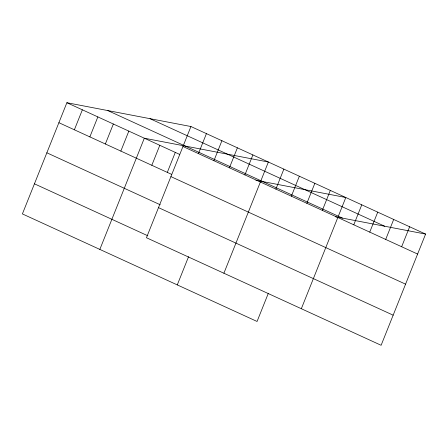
<?xml version="1.0" encoding="UTF-8"?>
<svg xmlns="http://www.w3.org/2000/svg" width="448" height="448" viewBox="0 0 448 448"><rect width="100%" height="100%" fill="white"/><g stroke="black" fill="none" stroke-linecap="round" stroke-linejoin="round"><path stroke-width="0.67" d="M190.938 126.532L146.457 237.737L381.119 345.285L425.6 234.08L190.938 126.532L66.881 102.715L22.4 213.92L257.062 321.468L268.352 293.244M74.374 129.797L82.365 109.816M89.863 136.892L97.854 116.911M105.353 143.993L113.344 124.012M120.837 151.088L128.828 131.107M99.837 249.413L144.318 138.208L268.374 162.019L223.899 273.224M151.816 165.284L159.807 145.303M167.3 172.385L175.291 152.404M198.436 153.608L206.427 133.627M213.92 160.709L221.911 140.728M177.279 284.906L188.569 256.682M229.41 167.804L237.401 147.823M244.899 174.905L252.89 154.924M275.873 189.101L283.864 169.12M291.362 196.196L299.354 176.215M306.846 203.297L314.838 183.316M322.336 210.392L330.327 190.411M301.336 308.717L345.817 197.512L255.875 180.247M353.78 224.806L361.771 204.826M369.74 232.12L377.731 212.139M385.694 239.434L393.686 219.453M401.649 246.742L409.646 226.766M335.658 216.815L425.6 234.08M149.996 118.675L384.658 226.218M107.817 110.578L342.479 218.12M182.946 146.513L417.609 254.055M66.881 102.715L179.631 154.392M58.89 122.696L171.64 174.373M170.906 176.613L405.569 284.161M46.844 152.802L160.216 204.758M158.497 207.631L393.165 315.179M34.44 183.82L147.812 235.777"/></g></svg>
